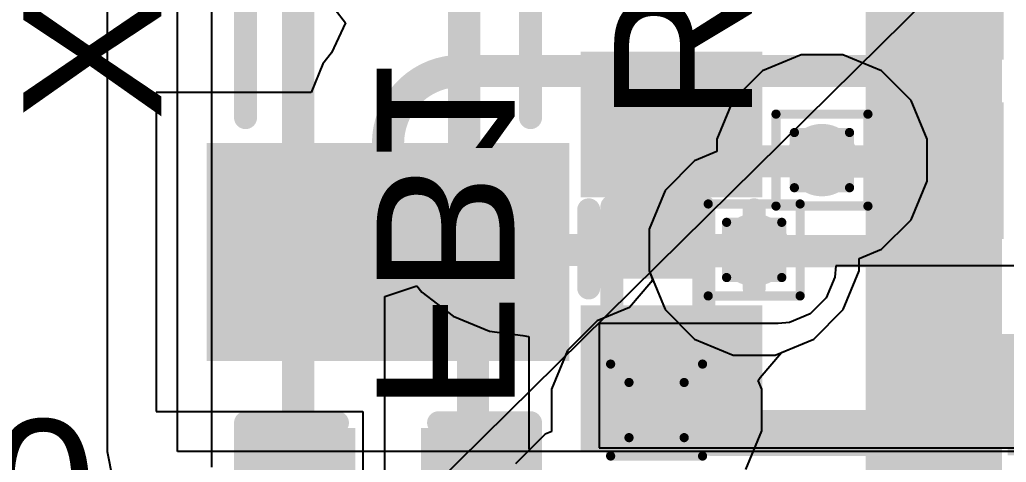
# Model space of a CAD drawing. Header units: inches. Extents: x -12 to 5357, y -8 to 5291.
# Drawn here: x 20.32 to 25.78, y 29.91 to 32.36 of the extents above; entities that cross this region are included whole.
import ezdxf

# ---------------------------------------------------------------- set-up
doc = ezdxf.new("R2010")
doc.units = ezdxf.units.IN
for name, color, linetype in [('Bottom Layer', 5, 'Continuous'), ('Bottom Overlay', 54, 'Continuous'), ('Bottom Paste', 16, 'Continuous'), ('Bottom Solder', 6, 'Continuous'), ('Drill Drawing', 1, 'Continuous'), ('Ground', 16, 'Continuous'), ('Power', 76, 'Continuous'), ('Top Layer', 1, 'Continuous'), ('Top Overlay', 2, 'Continuous'), ('Top Paste', 8, 'Continuous'), ('Top Solder', 216, 'Continuous'), ('Via Holes', 16, 'Continuous')]:
    doc.layers.add(name, color=color, linetype=linetype)
doc.styles.add('Arial', font='', dxfattribs={"height": 0.2})
doc.styles.get('Arial').set_extended_font_data('Arial')

# ---------------------------------------------------------------- blocks, each defined once
blk = doc.blocks.new('NX3215SA_32_768K_STD_MUA_8__15')
at = {"layer": 'Top Layer'}
for points in [[(-1.75, 0.9), (-0.75, 0.9), (-0.75, -0.9), (-1.75, -0.9)], [(0.75, 0.9), (1.75, 0.9), (1.75, -0.9), (0.75, -0.9)]]:
    blk.add_hatch(color=1, dxfattribs=at).paths.add_polyline_path(points)
at = {"layer": 'Top Paste'}
for points in [[(-1.75, 0.9), (-0.75, 0.9), (-0.75, -0.9), (-1.75, -0.9)], [(0.75, 0.9), (1.75, 0.9), (1.75, -0.9), (0.75, -0.9)]]:
    blk.add_hatch(color=8, dxfattribs=at).paths.add_polyline_path(points)
at = {"layer": 'Top Solder'}
for points in [[(-1.8516, 1.0016), (-0.6484, 1.0016), (-0.6484, -1.0016), (-1.8516, -1.0016)], [(0.6484, 1.0016), (1.8516, 1.0016), (1.8516, -1.0016), (0.6484, -1.0016)]]:
    blk.add_hatch(color=216, dxfattribs=at).paths.add_polyline_path(points)
at = {"layer": 'Top Overlay'}
for points in [[(-0.508, 0.7874, 0.127, 0.127, 0), (0.508, 0.7874, 0.127, 0.127, 0)], [(-0.508, -0.7874, 0.127, 0.127, 0), (0.508, -0.7874, 0.127, 0.127, 0)]]:
    blk.add_lwpolyline(points, format="xyseb", dxfattribs=at)
for points in [[(-0.5397, 0.7874, 0.0635, 0.0635, 1), (-0.4762, 0.7874, 0.0635, 0.0635, 1)], [(0.4762, 0.7874, 0.0635, 0.0635, 1), (0.5397, 0.7874, 0.0635, 0.0635, 1)], [(-0.5397, -0.7874, 0.0635, 0.0635, 1), (-0.4762, -0.7874, 0.0635, 0.0635, 1)], [(0.4762, -0.7874, 0.0635, 0.0635, 1), (0.5397, -0.7874, 0.0635, 0.0635, 1)]]:
    blk.add_lwpolyline(points, format="xyseb", close=True, dxfattribs=at)
blk = doc.blocks.new('48_UFQFPN_7_7__19')
at = {"layer": 'Top Layer'}
for points in [[(-0.6, 3.6), (-0.6, 3.05), (-0.9, 3.05), (-0.9, 3.6)], [(-0.1, 3.6), (-0.1, 3.05), (-0.4, 3.05), (-0.4, 3.6)], [(0.4, 3.6), (0.4, 3.05), (0.1, 3.05), (0.1, 3.6)], [(0.9, 3.6), (0.9, 3.05), (0.6, 3.05), (0.6, 3.6)], [(1.4, 3.6), (1.4, 3.05), (1.1, 3.05), (1.1, 3.6)]]:
    blk.add_hatch(color=1, dxfattribs=at).paths.add_polyline_path(points)
at = {"layer": 'Top Paste'}
for points in [[(-0.6, 3.6), (-0.6, 3.05), (-0.9, 3.05), (-0.9, 3.6)], [(-0.1, 3.6), (-0.1, 3.05), (-0.4, 3.05), (-0.4, 3.6)], [(0.4, 3.6), (0.4, 3.05), (0.1, 3.05), (0.1, 3.6)], [(0.9, 3.6), (0.9, 3.05), (0.6, 3.05), (0.6, 3.6)], [(1.4, 3.6), (1.4, 3.05), (1.1, 3.05), (1.1, 3.6)]]:
    blk.add_hatch(color=8, dxfattribs=at).paths.add_polyline_path(points)
at = {"layer": 'Top Solder'}
for points in [[(-0.4984, 3.7016), (-0.4984, 2.9484), (-1.0016, 2.9484), (-1.0016, 3.7016)], [(0.0016, 3.7016), (0.0016, 2.9484), (-0.5016, 2.9484), (-0.5016, 3.7016)], [(0.5016, 3.7016), (0.5016, 2.9484), (-0.0016, 2.9484), (-0.0016, 3.7016)], [(1.0016, 3.7016), (1.0016, 2.9484), (0.4984, 2.9484), (0.4984, 3.7016)], [(1.5016, 3.7016), (1.5016, 2.9484), (0.9984, 2.9484), (0.9984, 3.7016)], [(2.0016, 3.7016), (2.0016, 2.9484), (1.4984, 2.9484), (1.4984, 3.7016)]]:
    blk.add_hatch(color=216, dxfattribs=at).paths.add_polyline_path(points)
blk = doc.blocks.new('14_VSON__4_3__20')
at = {"layer": 'Top Solder'}
blk.add_line((-0.8678, -2.2778), (-5350.8161, -5279.0699), dxfattribs=at)
blk = doc.blocks.new('R___0201_38')
at = {"layer": 'Top Layer'}
for points in [[(-0.41, 0.185), (-0.14, 0.185), (-0.14, -0.185), (-0.41, -0.185)], [(0.14, 0.185), (0.41, 0.185), (0.41, -0.185), (0.14, -0.185)]]:
    blk.add_hatch(color=1, dxfattribs=at).paths.add_polyline_path(points)
at = {"layer": 'Top Paste'}
for points in [[(-0.41, 0.185), (-0.14, 0.185), (-0.14, -0.185), (-0.41, -0.185)], [(0.14, 0.185), (0.41, 0.185), (0.41, -0.185), (0.14, -0.185)]]:
    blk.add_hatch(color=8, dxfattribs=at).paths.add_polyline_path(points)
at = {"layer": 'Top Solder'}
for points in [[(-0.465, 0.24), (-0.085, 0.24), (-0.085, -0.24), (-0.465, -0.24)], [(0.085, 0.24), (0.465, 0.24), (0.465, -0.24), (0.085, -0.24)]]:
    blk.add_hatch(color=216, dxfattribs=at).paths.add_polyline_path(points)
at = {"layer": 'Top Overlay'}
for points in [[(-0.4826, -0.254, 0.127, 0.127, 0), (-0.4826, 0.254, 0.127, 0.127, 0)], [(0.4826, 0.254, 0.127, 0.127, 0), (-0.4826, 0.254, 0.127, 0.127, 0)], [(0.4826, -0.254, 0.127, 0.127, 0), (0.4826, 0.254, 0.127, 0.127, 0)], [(0.4826, -0.254, 0.127, 0.127, 0), (-0.4826, -0.254, 0.127, 0.127, 0)]]:
    blk.add_lwpolyline(points, format="xyseb", dxfattribs=at)
for points in [[(-0.5144, 0.254, 0.0635, 0.0635, 1), (-0.4509, 0.254, 0.0635, 0.0635, 1)], [(-0.5144, 0.254, 0.0635, 0.0635, 1), (-0.4509, 0.254, 0.0635, 0.0635, 1)], [(0.4508, 0.254, 0.0635, 0.0635, 1), (0.5143, 0.254, 0.0635, 0.0635, 1)], [(0.4508, 0.254, 0.0635, 0.0635, 1), (0.5143, 0.254, 0.0635, 0.0635, 1)], [(-0.5144, -0.254, 0.0635, 0.0635, 1), (-0.4509, -0.254, 0.0635, 0.0635, 1)], [(-0.5144, -0.254, 0.0635, 0.0635, 1), (-0.4509, -0.254, 0.0635, 0.0635, 1)], [(0.4508, -0.254, 0.0635, 0.0635, 1), (0.5143, -0.254, 0.0635, 0.0635, 1)], [(0.4508, -0.254, 0.0635, 0.0635, 1), (0.5143, -0.254, 0.0635, 0.0635, 1)]]:
    blk.add_lwpolyline(points, format="xyseb", close=True, dxfattribs=at)
blk = doc.blocks.new('IND_0603__1608_M_______B_75')
at = {"layer": 'Bottom Layer'}
for points in [[(-1, 0.4), (-0.4, 0.4), (-0.4, -0.4), (-1, -0.4)], [(0.4, 0.4), (1, 0.4), (1, -0.4), (0.4, -0.4)]]:
    blk.add_hatch(color=5, dxfattribs=at).paths.add_polyline_path(points)
at = {"layer": 'Bottom Paste'}
for points in [[(-1, 0.4), (-0.4, 0.4), (-0.4, -0.4), (-1, -0.4)], [(0.4, 0.4), (1, 0.4), (1, -0.4), (0.4, -0.4)]]:
    blk.add_hatch(color=16, dxfattribs=at).paths.add_polyline_path(points)
at = {"layer": 'Bottom Solder'}
for points in [[(-1.1016, 0.5016), (-0.2984, 0.5016), (-0.2984, -0.5016), (-1.1016, -0.5016)], [(0.2984, 0.5016), (1.1016, 0.5016), (1.1016, -0.5016), (0.2984, -0.5016)]]:
    blk.add_hatch(color=6, dxfattribs=at).paths.add_polyline_path(points)
at = {"layer": 'Bottom Overlay'}
for points in [[(-0.2032, 0.4572, 0.127, 0.127, 0), (0.2286, 0.4572, 0.127, 0.127, 0)], [(-0.2032, -0.4572, 0.127, 0.127, 0), (0.2286, -0.4572, 0.127, 0.127, 0)]]:
    blk.add_lwpolyline(points, format="xyseb", dxfattribs=at)
for points in [[(-0.2349, 0.4572, 0.0635, 0.0635, 1), (-0.1714, 0.4572, 0.0635, 0.0635, 1)], [(0.1968, 0.4572, 0.0635, 0.0635, 1), (0.2604, 0.4572, 0.0635, 0.0635, 1)], [(-0.2349, -0.4572, 0.0635, 0.0635, 1), (-0.1714, -0.4572, 0.0635, 0.0635, 1)], [(0.1968, -0.4572, 0.0635, 0.0635, 1), (0.2604, -0.4572, 0.0635, 0.0635, 1)]]:
    blk.add_lwpolyline(points, format="xyseb", close=True, dxfattribs=at)
blk = doc.blocks.new('C___0402_B_103')
at = {"layer": 'Bottom Layer'}
for points in [[(-0.2413, 0.3175), (-0.2413, -0.3175), (-0.6985, -0.3175), (-0.6985, 0.3175)], [(0.6985, 0.3175), (0.6985, -0.3175), (0.2413, -0.3175), (0.2413, 0.3175)]]:
    blk.add_hatch(color=5, dxfattribs=at).paths.add_polyline_path(points)
at = {"layer": 'Bottom Paste'}
for points in [[(-0.2413, 0.3175), (-0.2413, -0.3175), (-0.6985, -0.3175), (-0.6985, 0.3175)], [(0.6985, 0.3175), (0.6985, -0.3175), (0.2413, -0.3175), (0.2413, 0.3175)]]:
    blk.add_hatch(color=16, dxfattribs=at).paths.add_polyline_path(points)
at = {"layer": 'Bottom Solder'}
for points in [[(-0.1813, 0.3775), (-0.1813, -0.3775), (-0.7585, -0.3775), (-0.7585, 0.3775)], [(0.7585, 0.3775), (0.7585, -0.3775), (0.1813, -0.3775), (0.1813, 0.3775)]]:
    blk.add_hatch(color=6, dxfattribs=at).paths.add_polyline_path(points)
at = {"layer": 'Bottom Overlay'}
for points in [[(-0.7874, 0.4064, 0.127, 0.127, 0), (-0.7874, -0.4064, 0.127, 0.127, 0)], [(-0.2794, 0.4064, 0.127, 0.127, 0), (-0.7874, 0.4064, 0.127, 0.127, 0)], [(0.7874, 0.4064, 0.127, 0.127, 0), (0.2794, 0.4064, 0.127, 0.127, 0)], [(0.7874, 0.4064, 0.127, 0.127, 0), (0.7874, -0.4064, 0.127, 0.127, 0)], [(-0.2794, -0.4064, 0.127, 0.127, 0), (-0.7874, -0.4064, 0.127, 0.127, 0)], [(0.7874, -0.4064, 0.127, 0.127, 0), (0.2794, -0.4064, 0.127, 0.127, 0)]]:
    blk.add_lwpolyline(points, format="xyseb", dxfattribs=at)
for points in [[(-0.8191, 0.4064, 0.0635, 0.0635, 1), (-0.7556, 0.4064, 0.0635, 0.0635, 1)], [(-0.8191, 0.4064, 0.0635, 0.0635, 1), (-0.7556, 0.4064, 0.0635, 0.0635, 1)], [(-0.3112, 0.4064, 0.0635, 0.0635, 1), (-0.2477, 0.4064, 0.0635, 0.0635, 1)], [(0.2477, 0.4064, 0.0635, 0.0635, 1), (0.3111, 0.4064, 0.0635, 0.0635, 1)], [(0.7556, 0.4064, 0.0635, 0.0635, 1), (0.8191, 0.4064, 0.0635, 0.0635, 1)], [(0.7556, 0.4064, 0.0635, 0.0635, 1), (0.8191, 0.4064, 0.0635, 0.0635, 1)], [(-0.8192, -0.4064, 0.0635, 0.0635, 1), (-0.7557, -0.4064, 0.0635, 0.0635, 1)], [(-0.8192, -0.4064, 0.0635, 0.0635, 1), (-0.7557, -0.4064, 0.0635, 0.0635, 1)], [(-0.3112, -0.4064, 0.0635, 0.0635, 1), (-0.2477, -0.4064, 0.0635, 0.0635, 1)], [(0.2477, -0.4064, 0.0635, 0.0635, 1), (0.3112, -0.4064, 0.0635, 0.0635, 1)], [(0.7556, -0.4064, 0.0635, 0.0635, 1), (0.8191, -0.4064, 0.0635, 0.0635, 1)], [(0.7556, -0.4064, 0.0635, 0.0635, 1), (0.8191, -0.4064, 0.0635, 0.0635, 1)]]:
    blk.add_lwpolyline(points, format="xyseb", close=True, dxfattribs=at)
blk = doc.blocks.new('C___0402_B_104')
at = {"layer": 'Bottom Layer'}
for points in [[(-0.2413, 0.3175), (-0.2413, -0.3175), (-0.6985, -0.3175), (-0.6985, 0.3175)], [(0.6985, 0.3175), (0.6985, -0.3175), (0.2413, -0.3175), (0.2413, 0.3175)]]:
    blk.add_hatch(color=5, dxfattribs=at).paths.add_polyline_path(points)
at = {"layer": 'Bottom Paste'}
for points in [[(-0.2413, 0.3175), (-0.2413, -0.3175), (-0.6985, -0.3175), (-0.6985, 0.3175)], [(0.6985, 0.3175), (0.6985, -0.3175), (0.2413, -0.3175), (0.2413, 0.3175)]]:
    blk.add_hatch(color=16, dxfattribs=at).paths.add_polyline_path(points)
at = {"layer": 'Bottom Solder'}
for points in [[(-0.1813, 0.3775), (-0.1813, -0.3775), (-0.7585, -0.3775), (-0.7585, 0.3775)], [(0.7585, 0.3775), (0.7585, -0.3775), (0.1813, -0.3775), (0.1813, 0.3775)]]:
    blk.add_hatch(color=6, dxfattribs=at).paths.add_polyline_path(points)
at = {"layer": 'Bottom Overlay'}
for points in [[(-0.7874, 0.4064, 0.127, 0.127, 0), (-0.7874, -0.4064, 0.127, 0.127, 0)], [(-0.2794, 0.4064, 0.127, 0.127, 0), (-0.7874, 0.4064, 0.127, 0.127, 0)], [(0.7874, 0.4064, 0.127, 0.127, 0), (0.2794, 0.4064, 0.127, 0.127, 0)], [(0.7874, 0.4064, 0.127, 0.127, 0), (0.7874, -0.4064, 0.127, 0.127, 0)], [(-0.2794, -0.4064, 0.127, 0.127, 0), (-0.7874, -0.4064, 0.127, 0.127, 0)], [(0.7874, -0.4064, 0.127, 0.127, 0), (0.2794, -0.4064, 0.127, 0.127, 0)]]:
    blk.add_lwpolyline(points, format="xyseb", dxfattribs=at)
for points in [[(-0.8191, 0.4064, 0.0635, 0.0635, 1), (-0.7556, 0.4064, 0.0635, 0.0635, 1)], [(-0.8191, 0.4064, 0.0635, 0.0635, 1), (-0.7556, 0.4064, 0.0635, 0.0635, 1)], [(-0.3111, 0.4064, 0.0635, 0.0635, 1), (-0.2477, 0.4064, 0.0635, 0.0635, 1)], [(0.2477, 0.4064, 0.0635, 0.0635, 1), (0.3112, 0.4064, 0.0635, 0.0635, 1)], [(0.7556, 0.4064, 0.0635, 0.0635, 1), (0.8191, 0.4064, 0.0635, 0.0635, 1)], [(0.7556, 0.4064, 0.0635, 0.0635, 1), (0.8191, 0.4064, 0.0635, 0.0635, 1)], [(-0.8191, -0.4064, 0.0635, 0.0635, 1), (-0.7556, -0.4064, 0.0635, 0.0635, 1)], [(-0.8191, -0.4064, 0.0635, 0.0635, 1), (-0.7556, -0.4064, 0.0635, 0.0635, 1)], [(-0.3111, -0.4064, 0.0635, 0.0635, 1), (-0.2477, -0.4064, 0.0635, 0.0635, 1)], [(0.2477, -0.4064, 0.0635, 0.0635, 1), (0.3112, -0.4064, 0.0635, 0.0635, 1)], [(0.7556, -0.4064, 0.0635, 0.0635, 1), (0.8191, -0.4064, 0.0635, 0.0635, 1)], [(0.7556, -0.4064, 0.0635, 0.0635, 1), (0.8191, -0.4064, 0.0635, 0.0635, 1)]]:
    blk.add_lwpolyline(points, format="xyseb", close=True, dxfattribs=at)
blk = doc.blocks.new('C___0402_108')
at = {"layer": 'Top Layer'}
for points in [[(-0.6985, -0.3175), (-0.6985, 0.3175), (-0.2413, 0.3175), (-0.2413, -0.3175)], [(0.2413, -0.3175), (0.2413, 0.3175), (0.6985, 0.3175), (0.6985, -0.3175)]]:
    blk.add_hatch(color=1, dxfattribs=at).paths.add_polyline_path(points)
at = {"layer": 'Top Paste'}
for points in [[(-0.6985, -0.3175), (-0.6985, 0.3175), (-0.2413, 0.3175), (-0.2413, -0.3175)], [(0.2413, -0.3175), (0.2413, 0.3175), (0.6985, 0.3175), (0.6985, -0.3175)]]:
    blk.add_hatch(color=8, dxfattribs=at).paths.add_polyline_path(points)
at = {"layer": 'Top Solder'}
for points in [[(-0.7585, -0.3775), (-0.7585, 0.3775), (-0.1813, 0.3775), (-0.1813, -0.3775)], [(0.1813, -0.3775), (0.1813, 0.3775), (0.7585, 0.3775), (0.7585, -0.3775)]]:
    blk.add_hatch(color=216, dxfattribs=at).paths.add_polyline_path(points)
at = {"layer": 'Top Overlay'}
for points in [[(-0.7874, -0.4064, 0.127, 0.127, 0), (-0.7874, 0.4064, 0.127, 0.127, 0)], [(-0.7874, 0.4064, 0.127, 0.127, 0), (-0.2794, 0.4064, 0.127, 0.127, 0)], [(0.2794, 0.4064, 0.127, 0.127, 0), (0.7874, 0.4064, 0.127, 0.127, 0)], [(0.7874, -0.4064, 0.127, 0.127, 0), (0.7874, 0.4064, 0.127, 0.127, 0)], [(-0.7874, -0.4064, 0.127, 0.127, 0), (-0.2794, -0.4064, 0.127, 0.127, 0)], [(0.2794, -0.4064, 0.127, 0.127, 0), (0.7874, -0.4064, 0.127, 0.127, 0)]]:
    blk.add_lwpolyline(points, format="xyseb", dxfattribs=at)
for points in [[(-0.8191, 0.4064, 0.0635, 0.0635, 1), (-0.7556, 0.4064, 0.0635, 0.0635, 1)], [(-0.8191, 0.4064, 0.0635, 0.0635, 1), (-0.7556, 0.4064, 0.0635, 0.0635, 1)], [(-0.3111, 0.4064, 0.0635, 0.0635, 1), (-0.2477, 0.4064, 0.0635, 0.0635, 1)], [(0.2477, 0.4064, 0.0635, 0.0635, 1), (0.3111, 0.4064, 0.0635, 0.0635, 1)], [(0.7556, 0.4064, 0.0635, 0.0635, 1), (0.8191, 0.4064, 0.0635, 0.0635, 1)], [(0.7556, 0.4064, 0.0635, 0.0635, 1), (0.8191, 0.4064, 0.0635, 0.0635, 1)], [(-0.8191, -0.4064, 0.0635, 0.0635, 1), (-0.7556, -0.4064, 0.0635, 0.0635, 1)], [(-0.8191, -0.4064, 0.0635, 0.0635, 1), (-0.7556, -0.4064, 0.0635, 0.0635, 1)], [(-0.3111, -0.4064, 0.0635, 0.0635, 1), (-0.2477, -0.4064, 0.0635, 0.0635, 1)], [(0.2477, -0.4064, 0.0635, 0.0635, 1), (0.3111, -0.4064, 0.0635, 0.0635, 1)], [(0.7556, -0.4064, 0.0635, 0.0635, 1), (0.8191, -0.4064, 0.0635, 0.0635, 1)], [(0.7556, -0.4064, 0.0635, 0.0635, 1), (0.8191, -0.4064, 0.0635, 0.0635, 1)]]:
    blk.add_lwpolyline(points, format="xyseb", close=True, dxfattribs=at)
blk = doc.blocks.new('C___0402_B_112')
at = {"layer": 'Bottom Layer'}
for points in [[(-0.2413, 0.3175), (-0.2413, -0.3175), (-0.6985, -0.3175), (-0.6985, 0.3175)], [(0.6985, 0.3175), (0.6985, -0.3175), (0.2413, -0.3175), (0.2413, 0.3175)]]:
    blk.add_hatch(color=5, dxfattribs=at).paths.add_polyline_path(points)
at = {"layer": 'Bottom Paste'}
for points in [[(-0.2413, 0.3175), (-0.2413, -0.3175), (-0.6985, -0.3175), (-0.6985, 0.3175)], [(0.6985, 0.3175), (0.6985, -0.3175), (0.2413, -0.3175), (0.2413, 0.3175)]]:
    blk.add_hatch(color=16, dxfattribs=at).paths.add_polyline_path(points)
at = {"layer": 'Bottom Solder'}
for points in [[(-0.1813, 0.3775), (-0.1813, -0.3775), (-0.7585, -0.3775), (-0.7585, 0.3775)], [(0.7585, 0.3775), (0.7585, -0.3775), (0.1813, -0.3775), (0.1813, 0.3775)]]:
    blk.add_hatch(color=6, dxfattribs=at).paths.add_polyline_path(points)
at = {"layer": 'Bottom Overlay'}
for points in [[(-0.7874, 0.4064, 0.127, 0.127, 0), (-0.7874, -0.4064, 0.127, 0.127, 0)], [(-0.7874, 0.4064, 0.127, 0.127, 0), (-0.2794, 0.4064, 0.127, 0.127, 0)], [(0.2794, 0.4064, 0.127, 0.127, 0), (0.7874, 0.4064, 0.127, 0.127, 0)], [(0.7874, 0.4064, 0.127, 0.127, 0), (0.7874, -0.4064, 0.127, 0.127, 0)], [(-0.7874, -0.4064, 0.127, 0.127, 0), (-0.2794, -0.4064, 0.127, 0.127, 0)], [(0.2794, -0.4064, 0.127, 0.127, 0), (0.7874, -0.4064, 0.127, 0.127, 0)]]:
    blk.add_lwpolyline(points, format="xyseb", dxfattribs=at)
for points in [[(-0.8192, 0.4064, 0.0635, 0.0635, 1), (-0.7557, 0.4064, 0.0635, 0.0635, 1)], [(-0.8192, 0.4064, 0.0635, 0.0635, 1), (-0.7557, 0.4064, 0.0635, 0.0635, 1)], [(-0.3111, 0.4064, 0.0635, 0.0635, 1), (-0.2477, 0.4064, 0.0635, 0.0635, 1)], [(0.2477, 0.4064, 0.0635, 0.0635, 1), (0.3111, 0.4064, 0.0635, 0.0635, 1)], [(0.7557, 0.4064, 0.0635, 0.0635, 1), (0.8192, 0.4064, 0.0635, 0.0635, 1)], [(0.7557, 0.4064, 0.0635, 0.0635, 1), (0.8192, 0.4064, 0.0635, 0.0635, 1)], [(-0.8192, -0.4064, 0.0635, 0.0635, 1), (-0.7557, -0.4064, 0.0635, 0.0635, 1)], [(-0.8192, -0.4064, 0.0635, 0.0635, 1), (-0.7557, -0.4064, 0.0635, 0.0635, 1)], [(-0.3111, -0.4064, 0.0635, 0.0635, 1), (-0.2477, -0.4064, 0.0635, 0.0635, 1)], [(0.2477, -0.4064, 0.0635, 0.0635, 1), (0.3111, -0.4064, 0.0635, 0.0635, 1)], [(0.7557, -0.4064, 0.0635, 0.0635, 1), (0.8192, -0.4064, 0.0635, 0.0635, 1)], [(0.7557, -0.4064, 0.0635, 0.0635, 1), (0.8192, -0.4064, 0.0635, 0.0635, 1)]]:
    blk.add_lwpolyline(points, format="xyseb", close=True, dxfattribs=at)

msp = doc.modelspace()

# ---------------------------------------------------------------- hatches: boundary and pattern name
at = {"layer": 'Bottom Layer'}
h = msp.add_hatch(color=5, dxfattribs=at)
edge = h.paths.add_edge_path()
edge.add_arc((24.7574, 31.5833), 0.2, 0, 360)
h = msp.add_hatch(color=5, dxfattribs=at)
edge = h.paths.add_edge_path()
edge.add_arc((24.3828, 31.0871), 0.2, 0, 360)
h = msp.add_hatch(color=5, dxfattribs=at)
edge = h.paths.add_edge_path()
edge.add_arc((23.8436, 30.2025), 0.2, 0, 360)
at = {"layer": 'Ground'}
h = msp.add_hatch(color=16, dxfattribs=at)
edge = h.paths.add_edge_path()
edge.add_arc((24.7574, 31.5833), 0.2, 0, 360)
h = msp.add_hatch(color=16, dxfattribs=at)
edge = h.paths.add_edge_path()
edge.add_arc((24.3828, 31.0871), 0.2, 0, 360)
h = msp.add_hatch(color=16, dxfattribs=at)
edge = h.paths.add_edge_path()
edge.add_arc((23.8436, 30.2025), 0.2, 0, 360)
at = {"layer": 'Power'}
h = msp.add_hatch(color=76, dxfattribs=at)
edge = h.paths.add_edge_path()
edge.add_arc((24.7574, 31.5833), 0.2, 0, 360)
h = msp.add_hatch(color=76, dxfattribs=at)
edge = h.paths.add_edge_path()
edge.add_arc((24.3828, 31.0871), 0.2, 0, 360)
h = msp.add_hatch(color=76, dxfattribs=at)
edge = h.paths.add_edge_path()
edge.add_arc((23.8436, 30.2025), 0.2, 0, 360)
at = {"layer": 'Top Layer'}
h = msp.add_hatch(color=1, dxfattribs=at)
edge = h.paths.add_edge_path()
edge.add_arc((24.7574, 31.5833), 0.2, 0, 360)
h = msp.add_hatch(color=1, dxfattribs=at)
edge = h.paths.add_edge_path()
edge.add_arc((24.3828, 31.0871), 0.2, 0, 360)
h = msp.add_hatch(color=1, dxfattribs=at)
edge = h.paths.add_edge_path()
edge.add_arc((23.8436, 30.2025), 0.2, 0, 360)
at = {"layer": 'Via Holes'}
h = msp.add_hatch(color=7, dxfattribs=at)
edge = h.paths.add_edge_path()
edge.add_arc((24.7574, 31.5833), 0.1, 0, 360)
h = msp.add_hatch(color=7, dxfattribs=at)
edge = h.paths.add_edge_path()
edge.add_arc((24.3828, 31.0871), 0.1, 0, 360)
h = msp.add_hatch(color=7, dxfattribs=at)
edge = h.paths.add_edge_path()
edge.add_arc((23.8436, 30.2025), 0.1, 0, 360)

# ---------------------------------------------------------------- linework, layer by layer
at = {"layer": 'Bottom Layer'}
for p, q in [((21.3836, 44.5212), (21.3836, 29.8866)), ((24.8341, 30.9993), (24.8279, 30.937)), ((28.2411, 30.9993), (24.8341, 30.9993)), ((24.8279, 30.937), (24.7802, 30.8219)), ((22.3418, 30.8291), (22.5196, 30.8894)), ((22.5196, 30.8894), (22.547, 30.8537)), ((22.3418, 27.227), (22.3418, 30.8291)), ((22.547, 30.8537), (22.7193, 30.7215)), ((24.7802, 30.8219), (24.6922, 30.7338)), ((22.7193, 30.7215), (22.9199, 30.6384)), ((24.6922, 30.7338), (24.5771, 30.6861)), ((22.9199, 30.6384), (23.1042, 30.6142)), ((23.5256, 30.68), (23.5256, 29.9933)), ((24.5148, 30.68), (23.5256, 30.68)), ((24.5771, 30.6861), (24.5148, 30.68)), ((24.5148, 30.68), (24.5148, 30.68)), ((23.1042, 30.6142), (23.1352, 30.608)), ((23.1352, 30.608), (23.1371, 30.608)), ((23.1371, 30.608), (23.1371, 29.9933)), ((23.1371, 29.9933), (23.1396, 29.981)), ((23.5256, 29.9933), (27.6744, 29.9933)), ((23.1396, 29.981), (23.0637, 29.9051))]:
    msp.add_line(p, q, dxfattribs=at)
for points in [[(21.8627, 27.2168, 0.1778, 0.1778, 0), (21.8627, 44.5212, 0.1778, 0.1778, 0)], [(22.7804, 31.4419, 0.1778, 0.1778, 0), (22.7804, 41.2411, 0.1778, 0.1778, 0)], [(25.473, 31.526, 0.381, 0.381, 0), (25.473, 32.5669, 0.381, 0.381, 0)], [(23.9256, 31.5768, 0.1778, 0.1778, 0), (25.473, 31.5768, 0.1778, 0.1778, 0)], [(25.473, 31.576, 0.1778, 0.1778, 0), (25.473, 31.5768, 0.1778, 0.1778, 0)], [(25.473, 31.576, 0.1778, 0.1778, 0), (25.473, 31.576, 0.1778, 0.1778, 0)], [(23.1352, 31.0871, 0.1778, 0.1778, -0.414214), (22.7804, 31.4419, 0.1778, 0.1778, 0)], [(23.1352, 31.0871, 0.1778, 0.1778, 0), (24.3828, 31.0871, 0.1778, 0.1778, 0)]]:
    msp.add_lwpolyline(points, format="xyseb", dxfattribs=at)
for points in [[(25.3778, 31.526, 0.1905, 0.1905, 1), (25.5683, 31.526, 0.1905, 0.1905, 1)], [(23.8812, 31.5768, 0.0889, 0.0889, 1), (23.9701, 31.5768, 0.0889, 0.0889, 1)], [(25.4286, 31.5768, 0.0889, 0.0889, 1), (25.5175, 31.5768, 0.0889, 0.0889, 1)], [(25.4286, 31.5768, 0.0889, 0.0889, 1), (25.5175, 31.5768, 0.0889, 0.0889, 1)], [(25.4286, 31.576, 0.0889, 0.0889, 1), (25.5175, 31.576, 0.0889, 0.0889, 1)], [(25.4286, 31.576, 0.0889, 0.0889, 1), (25.5175, 31.576, 0.0889, 0.0889, 1)], [(25.4286, 31.576, 0.0889, 0.0889, 1), (25.5175, 31.576, 0.0889, 0.0889, 1)], [(22.7359, 31.4419, 0.0889, 0.0889, 1), (22.8248, 31.4419, 0.0889, 0.0889, 1)], [(22.7359, 31.4419, 0.0889, 0.0889, 1), (22.8248, 31.4419, 0.0889, 0.0889, 1)], [(23.0908, 31.0871, 0.0889, 0.0889, 1), (23.1797, 31.0871, 0.0889, 0.0889, 1)], [(23.0908, 31.0871, 0.0889, 0.0889, 1), (23.1797, 31.0871, 0.0889, 0.0889, 1)], [(24.3384, 31.0871, 0.0889, 0.0889, 1), (24.4273, 31.0871, 0.0889, 0.0889, 1)]]:
    msp.add_lwpolyline(points, format="xyseb", close=True, dxfattribs=at)
at = {"layer": 'Drill Drawing'}
for points in [[(24.5034, 31.8373, 0.0508, 0.0508, 0), (25.0114, 31.8373, 0.0508, 0.0508, 0)], [(24.5034, 31.3293, 0.0508, 0.0508, 0), (24.5034, 31.8373, 0.0508, 0.0508, 0)], [(25.0114, 31.3293, 0.0508, 0.0508, 0), (25.0114, 31.8373, 0.0508, 0.0508, 0)], [(24.605, 31.7357, 0.0508, 0.0508, 0), (24.9098, 31.7357, 0.0508, 0.0508, 0)], [(24.605, 31.4309, 0.0508, 0.0508, 0), (24.605, 31.7357, 0.0508, 0.0508, 0)], [(24.9098, 31.4309, 0.0508, 0.0508, 0), (24.9098, 31.7357, 0.0508, 0.0508, 0)], [(24.605, 31.4309, 0.0508, 0.0508, 0), (24.9098, 31.4309, 0.0508, 0.0508, 0)], [(24.1288, 31.3411, 0.0508, 0.0508, 0), (24.6368, 31.3411, 0.0508, 0.0508, 0)], [(24.1288, 30.8331, 0.0508, 0.0508, 0), (24.1288, 31.3411, 0.0508, 0.0508, 0)], [(24.5034, 31.3293, 0.0508, 0.0508, 0), (25.0114, 31.3293, 0.0508, 0.0508, 0)], [(24.6368, 30.8331, 0.0508, 0.0508, 0), (24.6368, 31.3411, 0.0508, 0.0508, 0)], [(24.2304, 31.2395, 0.0508, 0.0508, 0), (24.5352, 31.2395, 0.0508, 0.0508, 0)], [(24.2304, 30.9347, 0.0508, 0.0508, 0), (24.2304, 31.2395, 0.0508, 0.0508, 0)], [(24.5352, 30.9347, 0.0508, 0.0508, 0), (24.5352, 31.2395, 0.0508, 0.0508, 0)], [(24.2304, 30.9347, 0.0508, 0.0508, 0), (24.5352, 30.9347, 0.0508, 0.0508, 0)], [(24.1288, 30.8331, 0.0508, 0.0508, 0), (24.6368, 30.8331, 0.0508, 0.0508, 0)], [(23.5896, 30.4565, 0.0508, 0.0508, 0), (24.0976, 30.4565, 0.0508, 0.0508, 0)], [(23.5896, 29.9485, 0.0508, 0.0508, 0), (23.5896, 30.4565, 0.0508, 0.0508, 0)], [(24.0976, 29.9485, 0.0508, 0.0508, 0), (24.0976, 30.4565, 0.0508, 0.0508, 0)], [(23.6912, 30.3549, 0.0508, 0.0508, 0), (23.996, 30.3549, 0.0508, 0.0508, 0)], [(23.6912, 30.0501, 0.0508, 0.0508, 0), (23.6912, 30.3549, 0.0508, 0.0508, 0)], [(23.996, 30.0501, 0.0508, 0.0508, 0), (23.996, 30.3549, 0.0508, 0.0508, 0)], [(23.6912, 30.0501, 0.0508, 0.0508, 0), (23.996, 30.0501, 0.0508, 0.0508, 0)], [(23.5896, 29.9485, 0.0508, 0.0508, 0), (24.0976, 29.9485, 0.0508, 0.0508, 0)]]:
    msp.add_lwpolyline(points, format="xyseb", dxfattribs=at)
for points in [[(24.4907, 31.8373, 0.0254, 0.0254, 1), (24.5161, 31.8373, 0.0254, 0.0254, 1)], [(24.4907, 31.8373, 0.0254, 0.0254, 1), (24.5161, 31.8373, 0.0254, 0.0254, 1)], [(24.9987, 31.8373, 0.0254, 0.0254, 1), (25.0241, 31.8373, 0.0254, 0.0254, 1)], [(24.9987, 31.8373, 0.0254, 0.0254, 1), (25.0241, 31.8373, 0.0254, 0.0254, 1)], [(24.5923, 31.7357, 0.0254, 0.0254, 1), (24.6177, 31.7357, 0.0254, 0.0254, 1)], [(24.5923, 31.7357, 0.0254, 0.0254, 1), (24.6177, 31.7357, 0.0254, 0.0254, 1)], [(24.8971, 31.7357, 0.0254, 0.0254, 1), (24.9225, 31.7357, 0.0254, 0.0254, 1)], [(24.8971, 31.7357, 0.0254, 0.0254, 1), (24.9225, 31.7357, 0.0254, 0.0254, 1)], [(24.5923, 31.4309, 0.0254, 0.0254, 1), (24.6177, 31.4309, 0.0254, 0.0254, 1)], [(24.5923, 31.4309, 0.0254, 0.0254, 1), (24.6177, 31.4309, 0.0254, 0.0254, 1)], [(24.8971, 31.4309, 0.0254, 0.0254, 1), (24.9225, 31.4309, 0.0254, 0.0254, 1)], [(24.8971, 31.4309, 0.0254, 0.0254, 1), (24.9225, 31.4309, 0.0254, 0.0254, 1)], [(24.1161, 31.3411, 0.0254, 0.0254, 1), (24.1415, 31.3411, 0.0254, 0.0254, 1)], [(24.1161, 31.3411, 0.0254, 0.0254, 1), (24.1415, 31.3411, 0.0254, 0.0254, 1)], [(24.4907, 31.3293, 0.0254, 0.0254, 1), (24.5161, 31.3293, 0.0254, 0.0254, 1)], [(24.4907, 31.3293, 0.0254, 0.0254, 1), (24.5161, 31.3293, 0.0254, 0.0254, 1)], [(24.6241, 31.3411, 0.0254, 0.0254, 1), (24.6495, 31.3411, 0.0254, 0.0254, 1)], [(24.6241, 31.3411, 0.0254, 0.0254, 1), (24.6495, 31.3411, 0.0254, 0.0254, 1)], [(24.9987, 31.3293, 0.0254, 0.0254, 1), (25.0241, 31.3293, 0.0254, 0.0254, 1)], [(24.9987, 31.3293, 0.0254, 0.0254, 1), (25.0241, 31.3293, 0.0254, 0.0254, 1)], [(24.2177, 31.2395, 0.0254, 0.0254, 1), (24.2431, 31.2395, 0.0254, 0.0254, 1)], [(24.2177, 31.2395, 0.0254, 0.0254, 1), (24.2431, 31.2395, 0.0254, 0.0254, 1)], [(24.5225, 31.2395, 0.0254, 0.0254, 1), (24.5479, 31.2395, 0.0254, 0.0254, 1)], [(24.5225, 31.2395, 0.0254, 0.0254, 1), (24.5479, 31.2395, 0.0254, 0.0254, 1)], [(24.2177, 30.9347, 0.0254, 0.0254, 1), (24.2431, 30.9347, 0.0254, 0.0254, 1)], [(24.2177, 30.9347, 0.0254, 0.0254, 1), (24.2431, 30.9347, 0.0254, 0.0254, 1)], [(24.5225, 30.9347, 0.0254, 0.0254, 1), (24.5479, 30.9347, 0.0254, 0.0254, 1)], [(24.5225, 30.9347, 0.0254, 0.0254, 1), (24.5479, 30.9347, 0.0254, 0.0254, 1)], [(24.1161, 30.8331, 0.0254, 0.0254, 1), (24.1415, 30.8331, 0.0254, 0.0254, 1)], [(24.1161, 30.8331, 0.0254, 0.0254, 1), (24.1415, 30.8331, 0.0254, 0.0254, 1)], [(24.6241, 30.8331, 0.0254, 0.0254, 1), (24.6495, 30.8331, 0.0254, 0.0254, 1)], [(24.6241, 30.8331, 0.0254, 0.0254, 1), (24.6495, 30.8331, 0.0254, 0.0254, 1)], [(23.5769, 30.4565, 0.0254, 0.0254, 1), (23.6023, 30.4565, 0.0254, 0.0254, 1)], [(23.5769, 30.4565, 0.0254, 0.0254, 1), (23.6023, 30.4565, 0.0254, 0.0254, 1)], [(24.0849, 30.4565, 0.0254, 0.0254, 1), (24.1103, 30.4565, 0.0254, 0.0254, 1)], [(24.0849, 30.4565, 0.0254, 0.0254, 1), (24.1103, 30.4565, 0.0254, 0.0254, 1)], [(23.6785, 30.3549, 0.0254, 0.0254, 1), (23.7039, 30.3549, 0.0254, 0.0254, 1)], [(23.6785, 30.3549, 0.0254, 0.0254, 1), (23.7039, 30.3549, 0.0254, 0.0254, 1)], [(23.9833, 30.3549, 0.0254, 0.0254, 1), (24.0087, 30.3549, 0.0254, 0.0254, 1)], [(23.9833, 30.3549, 0.0254, 0.0254, 1), (24.0087, 30.3549, 0.0254, 0.0254, 1)], [(23.6785, 30.0501, 0.0254, 0.0254, 1), (23.7039, 30.0501, 0.0254, 0.0254, 1)], [(23.6785, 30.0501, 0.0254, 0.0254, 1), (23.7039, 30.0501, 0.0254, 0.0254, 1)], [(23.9833, 30.0501, 0.0254, 0.0254, 1), (24.0087, 30.0501, 0.0254, 0.0254, 1)], [(23.9833, 30.0501, 0.0254, 0.0254, 1), (24.0087, 30.0501, 0.0254, 0.0254, 1)], [(23.5769, 29.9485, 0.0254, 0.0254, 1), (23.6023, 29.9485, 0.0254, 0.0254, 1)], [(23.5769, 29.9485, 0.0254, 0.0254, 1), (23.6023, 29.9485, 0.0254, 0.0254, 1)], [(24.0849, 29.9485, 0.0254, 0.0254, 1), (24.1103, 29.9485, 0.0254, 0.0254, 1)], [(24.0849, 29.9485, 0.0254, 0.0254, 1), (24.1103, 29.9485, 0.0254, 0.0254, 1)]]:
    msp.add_lwpolyline(points, format="xyseb", close=True, dxfattribs=at)
at = {"layer": 'Ground'}
for p, q in [((24.6418, 32.1643), (24.4283, 32.0759)), ((24.873, 32.1643), (24.6418, 32.1643)), ((25.0865, 32.0759), (24.873, 32.1643)), ((24.4283, 32.0759), (24.2649, 31.9125)), ((25.25, 31.9125), (25.0865, 32.0759)), ((24.2649, 31.9125), (24.1764, 31.6989)), ((25.3384, 31.6989), (25.25, 31.9125)), ((24.1764, 31.6989), (24.1764, 31.6305)), ((25.3384, 31.4678), (25.3384, 31.6989)), ((24.1764, 31.6305), (24.0537, 31.5796)), ((24.0537, 31.5796), (23.8903, 31.4162)), ((25.25, 31.2542), (25.3384, 31.4678)), ((23.8903, 31.4162), (23.8018, 31.2027)), ((25.0865, 31.0908), (25.25, 31.2542)), ((23.8018, 31.2027), (23.8018, 30.9715)), ((24.9638, 31.04), (25.0865, 31.0908)), ((24.9638, 30.9715), (24.9638, 31.04)), ((23.8018, 30.9715), (23.8217, 30.9236)), ((24.8754, 30.758), (24.9638, 30.9715)), ((23.8217, 30.9236), (23.8109, 30.9074)), ((23.8109, 30.9074), (23.6932, 30.7691)), ((23.6932, 30.7691), (23.5145, 30.6951)), ((24.7119, 30.5945), (24.8754, 30.758)), ((23.5145, 30.6951), (23.3511, 30.5316)), ((24.5332, 30.5205), (24.7119, 30.5945)), ((23.3511, 30.5316), (23.2626, 30.3181)), ((24.4156, 30.3822), (24.5332, 30.5205)), ((24.4048, 30.366), (24.4156, 30.3822)), ((24.4246, 30.3181), (24.4048, 30.366)), ((23.2626, 30.3181), (23.2626, 30.087)), ((24.4246, 30.087), (24.4246, 30.3181)), ((23.2271, 30.0685), (23.0637, 29.9051)), ((23.2639, 30.0838), (23.2271, 30.0685)), ((23.2626, 30.087), (23.2639, 30.0838)), ((24.3362, 29.8734), (24.4246, 30.087))]:
    msp.add_line(p, q, dxfattribs=at)
at = {"layer": 'Power'}
for p, q in [((20.8078, 51.2382), (20.8078, 29.9734)), ((21.1963, 29.9734), (21.1963, 51.2382)), ((24.6418, 32.1643), (24.4283, 32.0759)), ((24.873, 32.1643), (24.6418, 32.1643)), ((25.0865, 32.0759), (24.873, 32.1643)), ((24.4283, 32.0759), (24.2649, 31.9125)), ((25.25, 31.9125), (25.0865, 32.0759)), ((24.2649, 31.9125), (24.1764, 31.6989)), ((25.3384, 31.6989), (25.25, 31.9125)), ((24.1764, 31.6989), (24.1764, 31.6305)), ((25.3384, 31.4678), (25.3384, 31.6989)), ((24.1764, 31.6305), (24.0537, 31.5796)), ((24.0537, 31.5796), (23.8903, 31.4162)), ((25.25, 31.2542), (25.3384, 31.4678)), ((23.8903, 31.4162), (23.8018, 31.2027)), ((25.0865, 31.0908), (25.25, 31.2542)), ((23.8018, 31.2027), (23.8018, 30.9715)), ((24.9638, 31.04), (25.0865, 31.0908)), ((24.9638, 30.9715), (24.9638, 31.04)), ((23.8018, 30.9715), (23.8903, 30.758)), ((24.8754, 30.758), (24.9638, 30.9715)), ((23.8903, 30.758), (24.0537, 30.5945)), ((24.7119, 30.5945), (24.8754, 30.758)), ((24.0537, 30.5945), (24.2672, 30.5061)), ((24.4984, 30.5061), (24.7119, 30.5945)), ((24.2672, 30.5061), (24.4984, 30.5061)), ((20.8078, 29.9734), (20.8374, 29.8248)), ((28.8791, 29.9734), (21.1963, 29.9734))]:
    msp.add_line(p, q, dxfattribs=at)
at = {"layer": 'Top Layer'}
for p, q in [((21.9935, 32.5125), (22.1249, 32.3412)), ((22.1249, 32.3412), (22.0473, 32.1766)), ((22.0473, 32.1766), (21.9998, 32.1147)), ((21.9998, 32.1147), (21.9345, 31.957)), ((21.9345, 31.957), (21.0786, 31.957)), ((21.0786, 31.957), (21.0786, 30.195)), ((21.0786, 30.195), (22.2199, 30.195)), ((22.2199, 30.195), (22.2199, 29.3216))]:
    msp.add_line(p, q, dxfattribs=at)
for points in [[(22.3596, 31.676, 0.1778, 0.1778, -0.414214), (22.7596, 32.076, 0.1778, 0.1778, 0)], [(22.7596, 32.076, 0.1778, 0.1778, 0), (25.3758, 32.076, 0.1778, 0.1778, 0)], [(22.3596, 31.076, 0.1778, 0.1778, 0), (22.3596, 31.676, 0.1778, 0.1778, 0)], [(24.7574, 31.576, 0.1778, 0.1778, 0), (24.7574, 31.5833, 0.1778, 0.1778, 0)], [(24.7574, 31.576, 0.1778, 0.1778, 0), (25.3758, 31.576, 0.1778, 0.1778, 0)], [(22.3596, 31.076, 0.1778, 0.1778, -0.414214), (22.8295, 30.6061, 0.1778, 0.1778, 0)], [(23.8506, 31.0805, 0.1778, 0.1778, 0), (25.3713, 31.0805, 0.1778, 0.1778, 0)], [(22.8295, 29.726, 0.1778, 0.1778, 0), (22.8295, 30.6061, 0.1778, 0.1778, 0)], [(23.8436, 30.5617, 0.254, 0.254, 0), (23.8506, 30.5686, 0.254, 0.254, 0)], [(23.8436, 30.2025, 0.254, 0.254, 0), (23.8436, 30.5617, 0.254, 0.254, 0)], [(24.1491, 30.076, 0.254, 0.254, -0.198912), (23.8436, 30.2025, 0.254, 0.254, 0)], [(24.1491, 30.076, 0.254, 0.254, 0), (25.3758, 30.076, 0.254, 0.254, 0)]]:
    msp.add_lwpolyline(points, format="xyseb", dxfattribs=at)
for points in [[(22.7152, 32.076, 0.0889, 0.0889, 1), (22.8041, 32.076, 0.0889, 0.0889, 1)], [(22.7152, 32.076, 0.0889, 0.0889, 1), (22.8041, 32.076, 0.0889, 0.0889, 1)], [(25.3314, 32.076, 0.0889, 0.0889, 1), (25.4203, 32.076, 0.0889, 0.0889, 1)], [(22.3152, 31.676, 0.0889, 0.0889, 1), (22.4041, 31.676, 0.0889, 0.0889, 1)], [(22.3152, 31.676, 0.0889, 0.0889, 1), (22.4041, 31.676, 0.0889, 0.0889, 1)], [(24.713, 31.5833, 0.0889, 0.0889, 1), (24.8019, 31.5833, 0.0889, 0.0889, 1)], [(24.713, 31.576, 0.0889, 0.0889, 1), (24.8019, 31.576, 0.0889, 0.0889, 1)], [(24.713, 31.576, 0.0889, 0.0889, 1), (24.8019, 31.576, 0.0889, 0.0889, 1)], [(25.3314, 31.576, 0.0889, 0.0889, 1), (25.4203, 31.576, 0.0889, 0.0889, 1)], [(22.3152, 31.076, 0.0889, 0.0889, 1), (22.4041, 31.076, 0.0889, 0.0889, 1)], [(22.3152, 31.076, 0.0889, 0.0889, 1), (22.4041, 31.076, 0.0889, 0.0889, 1)], [(23.8062, 31.0805, 0.0889, 0.0889, 1), (23.8951, 31.0805, 0.0889, 0.0889, 1)], [(25.3268, 31.0805, 0.0889, 0.0889, 1), (25.4157, 31.0805, 0.0889, 0.0889, 1)], [(22.7851, 30.6061, 0.0889, 0.0889, 1), (22.874, 30.6061, 0.0889, 0.0889, 1)], [(22.7851, 30.6061, 0.0889, 0.0889, 1), (22.874, 30.6061, 0.0889, 0.0889, 1)], [(23.7871, 30.5686, 0.127, 0.127, 1), (23.9141, 30.5686, 0.127, 0.127, 1)], [(23.7801, 30.5617, 0.127, 0.127, 1), (23.9071, 30.5617, 0.127, 0.127, 1)], [(23.7801, 30.5617, 0.127, 0.127, 1), (23.9071, 30.5617, 0.127, 0.127, 1)], [(23.7801, 30.2025, 0.127, 0.127, 1), (23.9071, 30.2025, 0.127, 0.127, 1)], [(23.7801, 30.2025, 0.127, 0.127, 1), (23.9071, 30.2025, 0.127, 0.127, 1)], [(24.0856, 30.076, 0.127, 0.127, 1), (24.2126, 30.076, 0.127, 0.127, 1)], [(24.0856, 30.076, 0.127, 0.127, 1), (24.2126, 30.076, 0.127, 0.127, 1)], [(25.3123, 30.076, 0.127, 0.127, 1), (25.4393, 30.076, 0.127, 0.127, 1)]]:
    msp.add_lwpolyline(points, format="xyseb", close=True, dxfattribs=at)

# ---------------------------------------------------------------- block references
for name, p, rotation in [('14_VSON__4_3__20', (6.3967, 12.3683), 180), ('48_UFQFPN_7_7__19', (28.7008, 30.826), 90), ('NX3215SA_32_768K_STD_MUA_8__15', (22.3596, 32.326), 90), ('C___0402_B_104', (25.9429, 32.5161), 180), ('IND_0603__1608_M_______B_75', (23.9256, 31.08), 90), ('C___0402_B_103', (25.9429, 31.5252), 180), ('R___0201_38', (23.8506, 30.8436), 270), ('C___0402_B_112', (26.1609, 29.7716), 90)]:
    msp.add_blockref(name, p, dxfattribs=dict(rotation=rotation))
msp.add_blockref('C___0402_108', (22.3596, 29.726))

# ---------------------------------------------------------------- texts
at = {"layer": 'Bottom Overlay', "style": 'Arial', "text_generation_flag": 2}
msp.add_text('FB1', height=0.762, rotation=270, dxfattribs=at).set_placement((22.2969, 30.1885))
at = {"layer": 'Top Overlay', "style": 'Arial'}
for s, p in [('R31', (24.3708, 31.7893)), ('X1', (21.1073, 31.801))]:
    msp.add_text(s, height=0.762, rotation=90, dxfattribs=at).set_placement(p)
msp.add_text('C20', height=0.762, dxfattribs=at).set_placement((18.7963, 29.3879))

doc.saveas('drawing.dxf')
